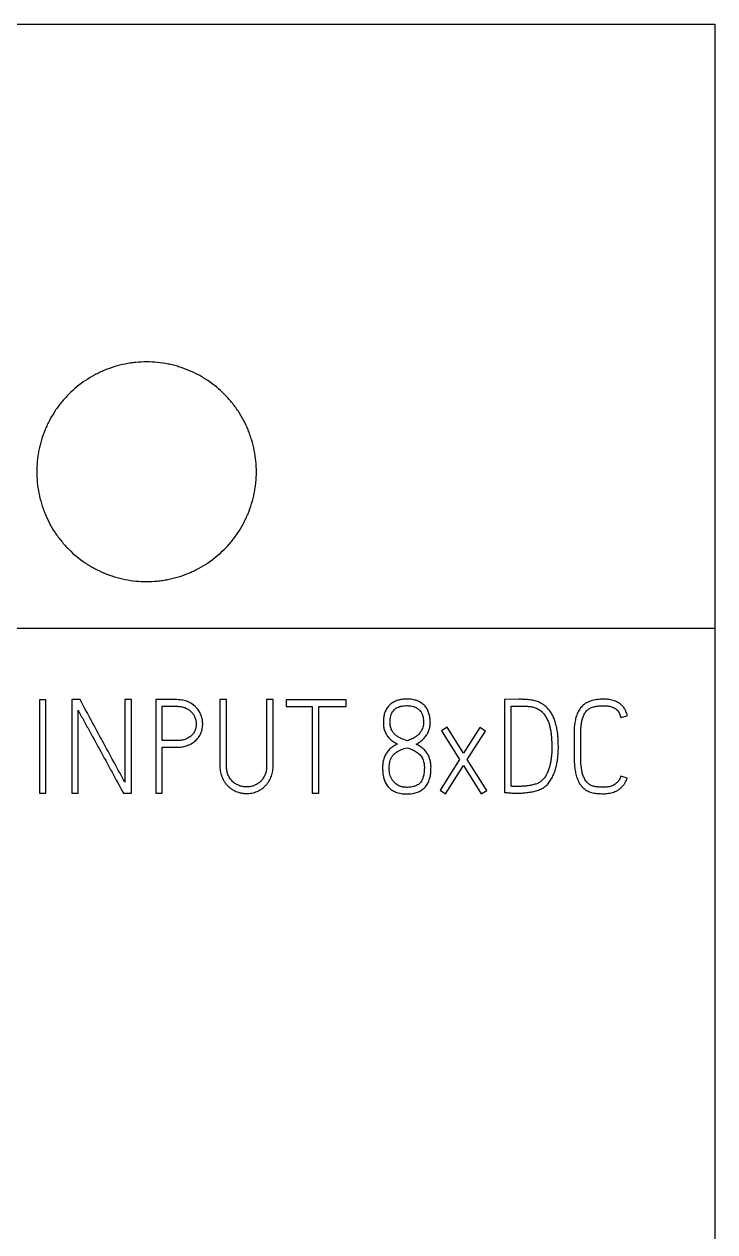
# Model space of a CAD drawing. Extents: x 0 to 420, y 0 to 297.
# Drawn here: x 150.62 to 163.2, y 211.57 to 233.56 of the extents above; entities that cross this region are included whole.
import ezdxf

# ---------------------------------------------------------------- set-up
doc = ezdxf.new("R2010")
doc.units = 0
doc.header["$LTSCALE"] = 23.1
doc.layers.add('10000_FRONT', color=7, linetype='CONTINUOUS')
doc.layers.add('10500_FRONT_LABELING', color=7, linetype='CONTINUOUS')

msp = doc.modelspace()

# ---------------------------------------------------------------- linework, layer by layer
at = {"layer": '10000_FRONT', "color": 7, "linetype": 'CONTINUOUS'}
for p, q in [((91.697, 233.556), (163.197, 233.556)), ((163.197, 233.556), (163.197, 143.556)), ((91.697, 222.556), (163.197, 222.556))]:
    msp.add_line(p, q, dxfattribs=at)
for points, knots in [([(154.847, 225.406), (154.847, 225.471), (154.843, 225.537), (154.831, 225.666), (154.821, 225.73), (154.796, 225.858), (154.78, 225.921), (154.752, 226.015), (154.742, 226.046), (154.719, 226.108), (154.708, 226.139), (154.67, 226.229), (154.615, 226.347), (154.548, 226.459), (154.494, 226.54), (154.475, 226.567), (154.436, 226.62), (154.416, 226.646), (154.353, 226.722), (154.309, 226.771), (154.171, 226.91), (154.071, 226.993), (153.948, 227.075), (153.934, 227.084), (153.906, 227.102), (153.892, 227.11), (153.85, 227.136), (153.821, 227.152), (153.735, 227.199), (153.676, 227.227), (153.555, 227.277), (153.494, 227.299), (153.4, 227.328), (153.368, 227.337), (153.304, 227.353), (153.272, 227.36), (153.174, 227.38), (153.044, 227.399), (152.914, 227.405), (152.783, 227.406), (152.718, 227.402), (152.619, 227.393), (152.586, 227.389), (152.521, 227.379), (152.359, 227.351), (152.202, 227.303), (152.051, 227.241), (152.021, 227.227), (151.976, 227.206), (151.961, 227.199), (151.932, 227.184), (151.858, 227.146), (151.788, 227.104), (151.626, 226.995), (151.525, 226.912), (151.408, 226.795), (151.385, 226.771), (151.341, 226.723), (151.32, 226.698), (151.258, 226.622), (151.219, 226.57), (151.147, 226.462), (151.113, 226.406), (151.067, 226.319), (151.052, 226.29), (151.024, 226.23), (151.011, 226.2), (150.973, 226.109), (150.93, 225.987), (150.898, 225.861), (150.879, 225.765), (150.873, 225.733), (150.864, 225.668), (150.86, 225.635), (150.85, 225.537), (150.847, 225.471), (150.847, 225.406)], [0, 0, 0, 0, 0.03125, 0.03125, 0.0625, 0.0625, 0.09375, 0.09375, 0.109375, 0.109375, 0.125, 0.125, 0.15625, 0.1875, 0.1875, 0.203125, 0.203125, 0.21875, 0.21875, 0.25, 0.25, 0.3125, 0.3125, 0.320312, 0.320312, 0.328125, 0.328125, 0.34375, 0.34375, 0.375, 0.375, 0.40625, 0.40625, 0.421875, 0.421875, 0.4375, 0.4375, 0.46875, 0.5, 0.5, 0.53125, 0.53125, 0.546875, 0.546875, 0.5625, 0.625, 0.625, 0.640625, 0.640625, 0.648438, 0.648438, 0.65625, 0.6875, 0.6875, 0.75, 0.75, 0.765625, 0.765625, 0.78125, 0.78125, 0.8125, 0.8125, 0.84375, 0.84375, 0.859375, 0.859375, 0.875, 0.875, 0.90625, 0.9375, 0.9375, 0.953125, 0.953125, 0.96875, 0.96875, 1, 1, 1, 1]), ([(150.847, 225.406), (150.847, 225.34), (150.85, 225.274), (150.863, 225.145), (150.872, 225.081), (150.897, 224.953), (150.913, 224.89), (150.941, 224.796), (150.952, 224.765), (150.974, 224.703), (150.986, 224.672), (151.023, 224.582), (151.079, 224.464), (151.145, 224.352), (151.199, 224.271), (151.218, 224.244), (151.257, 224.191), (151.277, 224.165), (151.34, 224.089), (151.384, 224.04), (151.522, 223.901), (151.623, 223.818), (151.745, 223.736), (151.759, 223.727), (151.787, 223.709), (151.801, 223.701), (151.844, 223.675), (151.872, 223.659), (151.959, 223.612), (152.018, 223.584), (152.138, 223.534), (152.2, 223.512), (152.294, 223.483), (152.326, 223.474), (152.389, 223.458), (152.422, 223.451), (152.519, 223.431), (152.649, 223.412), (152.779, 223.406), (152.91, 223.405), (152.976, 223.409), (153.074, 223.418), (153.107, 223.422), (153.172, 223.432), (153.205, 223.438), (153.301, 223.457), (153.365, 223.473), (153.49, 223.511), (153.551, 223.533), (153.642, 223.57), (153.672, 223.584), (153.717, 223.605), (153.732, 223.612), (153.761, 223.627), (153.835, 223.665), (153.905, 223.707), (154.067, 223.816), (154.169, 223.899), (154.285, 224.016), (154.308, 224.04), (154.352, 224.088), (154.373, 224.113), (154.435, 224.189), (154.474, 224.241), (154.546, 224.349), (154.58, 224.405), (154.626, 224.492), (154.641, 224.521), (154.669, 224.581), (154.682, 224.611), (154.72, 224.702), (154.764, 224.824), (154.795, 224.95), (154.814, 225.046), (154.82, 225.078), (154.83, 225.143), (154.834, 225.176), (154.843, 225.274), (154.847, 225.34), (154.847, 225.406)], [0, 0, 0, 0, 0.03125, 0.03125, 0.0625, 0.0625, 0.09375, 0.09375, 0.109375, 0.109375, 0.125, 0.125, 0.15625, 0.1875, 0.1875, 0.203125, 0.203125, 0.21875, 0.21875, 0.25, 0.25, 0.3125, 0.3125, 0.320312, 0.320312, 0.328125, 0.328125, 0.34375, 0.34375, 0.375, 0.375, 0.40625, 0.40625, 0.421875, 0.421875, 0.4375, 0.4375, 0.46875, 0.5, 0.5, 0.53125, 0.53125, 0.546875, 0.546875, 0.5625, 0.5625, 0.59375, 0.59375, 0.625, 0.625, 0.640625, 0.640625, 0.648438, 0.648438, 0.65625, 0.6875, 0.6875, 0.75, 0.75, 0.765625, 0.765625, 0.78125, 0.78125, 0.8125, 0.8125, 0.84375, 0.84375, 0.859375, 0.859375, 0.875, 0.875, 0.90625, 0.9375, 0.9375, 0.953125, 0.953125, 0.96875, 0.96875, 1, 1, 1, 1])]:
    msp.add_open_spline(points, degree=3, knots=knots, dxfattribs=at)
at = {"layer": '10500_FRONT_LABELING', "color": 7, "linetype": 'CONTINUOUS'}
for p, q in [((150.897, 221.251), (150.897, 219.556)), ((151.012, 221.251), (150.897, 221.251)), ((151.012, 219.556), (151.012, 221.251)), ((151.485, 221.256), (151.485, 219.556)), ((151.635, 221.256), (151.485, 221.256)), ((152.453, 221.256), (152.453, 219.751)), ((152.571, 221.256), (152.453, 221.256)), ((152.571, 219.556), (152.571, 221.256)), ((153.013, 221.256), (153.013, 219.556)), ((153.397, 221.256), (153.013, 221.256)), ((154.182, 221.258), (154.182, 220.06)), ((154.3, 221.258), (154.182, 221.258)), ((154.3, 220.06), (154.3, 221.258)), ((155.034, 221.258), (155.034, 220.06)), ((155.152, 221.258), (155.034, 221.258)), ((155.152, 220.06), (155.152, 221.258)), ((155.388, 221.253), (155.388, 221.133)), ((156.479, 221.253), (155.388, 221.253)), ((156.479, 221.133), (156.479, 221.253)), ((159.629, 221.263), (159.367, 221.26)), ((159.367, 221.26), (159.367, 219.567)), ((151.601, 219.556), (151.601, 221.065)), ((153.131, 220.51), (153.131, 221.135)), ((153.131, 221.135), (153.397, 221.135)), ((155.388, 221.133), (155.865, 221.133)), ((155.865, 221.133), (155.865, 219.556)), ((155.984, 219.556), (155.984, 221.133)), ((155.984, 221.133), (156.479, 221.133)), ((159.489, 219.678), (159.489, 221.14)), ((159.489, 221.14), (159.676, 221.14)), ((161.485, 220.933), (161.602, 220.961)), ((158.322, 220.753), (158.22, 220.69)), ((158.22, 220.69), (158.548, 220.169)), ((158.619, 220.279), (158.322, 220.753)), ((158.918, 220.749), (158.619, 220.279)), ((158.688, 220.169), (159.018, 220.685)), ((159.018, 220.685), (158.918, 220.749)), ((160.634, 220.654), (160.634, 220.206)), ((160.755, 220.206), (160.755, 220.654)), ((153.397, 220.51), (153.131, 220.51)), ((153.131, 219.556), (153.131, 220.39)), ((153.131, 220.39), (153.397, 220.39)), ((158.548, 220.169), (158.191, 219.607)), ((159.042, 219.6), (158.688, 220.169)), ((158.293, 219.544), (158.616, 220.055)), ((158.616, 220.055), (158.94, 219.539)), ((161.599, 219.824), (161.487, 219.864)), ((150.897, 219.556), (151.012, 219.556)), ((151.485, 219.556), (151.601, 219.556)), ((152.425, 219.556), (152.571, 219.556)), ((153.013, 219.556), (153.131, 219.556)), ((155.865, 219.556), (155.984, 219.556)), ((158.191, 219.607), (158.293, 219.544)), ((158.94, 219.539), (159.042, 219.6))]:
    msp.add_line(p, q, dxfattribs=at)
for points, knots in [([(152.453, 219.751), (152.436, 219.783), (152.419, 219.814), (152.385, 219.877), (152.368, 219.908), (152.316, 220.002), (152.282, 220.064), (152.179, 220.252), (152.111, 220.378), (151.975, 220.628), (151.907, 220.754), (151.771, 221.005), (151.703, 221.13), (151.635, 221.256)], [0, 0, 0, 0, 0.0625, 0.0625, 0.125, 0.125, 0.25, 0.25, 0.5, 0.5, 0.75, 0.75, 1, 1, 1, 1]), ([(153.397, 220.39), (153.427, 220.39), (153.457, 220.392), (153.516, 220.4), (153.545, 220.406), (153.588, 220.42), (153.602, 220.425), (153.63, 220.437), (153.643, 220.443), (153.669, 220.458), (153.682, 220.466), (153.706, 220.483), (153.718, 220.492), (153.752, 220.522), (153.773, 220.543), (153.8, 220.579), (153.808, 220.592), (153.823, 220.618), (153.83, 220.631), (153.847, 220.672), (153.856, 220.7), (153.868, 220.76), (153.87, 220.789), (153.869, 220.834), (153.868, 220.849), (153.865, 220.879), (153.862, 220.894), (153.853, 220.937), (153.844, 220.966), (153.826, 221.007), (153.819, 221.02), (153.804, 221.046), (153.796, 221.059), (153.779, 221.083), (153.769, 221.094), (153.754, 221.111), (153.749, 221.116), (153.739, 221.127), (153.733, 221.132), (153.705, 221.157), (153.681, 221.175), (153.642, 221.197), (153.629, 221.204), (153.602, 221.217), (153.588, 221.223), (153.56, 221.233), (153.546, 221.237), (153.517, 221.244), (153.502, 221.247), (153.472, 221.251), (153.457, 221.253), (153.427, 221.255), (153.412, 221.256), (153.397, 221.256)], [0, 0, 0, 0, 0.0625, 0.0625, 0.125, 0.125, 0.15625, 0.15625, 0.1875, 0.1875, 0.21875, 0.21875, 0.25, 0.25, 0.3125, 0.3125, 0.34375, 0.34375, 0.375, 0.375, 0.4375, 0.4375, 0.5, 0.5, 0.53125, 0.53125, 0.5625, 0.5625, 0.625, 0.625, 0.65625, 0.65625, 0.6875, 0.6875, 0.71875, 0.71875, 0.734375, 0.734375, 0.75, 0.75, 0.8125, 0.8125, 0.84375, 0.84375, 0.875, 0.875, 0.90625, 0.90625, 0.9375, 0.9375, 0.96875, 0.96875, 1, 1, 1, 1]), ([(157.758, 220.444), (157.78, 220.456), (157.801, 220.469), (157.841, 220.498), (157.86, 220.513), (157.887, 220.539), (157.896, 220.548), (157.912, 220.566), (157.92, 220.576), (157.942, 220.605), (157.955, 220.626), (157.973, 220.658), (157.978, 220.67), (157.987, 220.692), (157.996, 220.715), (158.002, 220.739), (158.007, 220.763), (158.009, 220.775), (158.011, 220.799), (158.012, 220.812), (158.013, 220.837), (158.013, 220.849), (158.012, 220.886), (158.01, 220.91), (158.002, 220.958), (157.997, 220.982), (157.982, 221.03), (157.973, 221.053), (157.956, 221.085), (157.949, 221.096), (157.935, 221.116), (157.928, 221.126), (157.904, 221.154), (157.886, 221.171), (157.856, 221.193), (157.845, 221.2), (157.824, 221.213), (157.813, 221.219), (157.791, 221.229), (157.779, 221.234), (157.756, 221.242), (157.744, 221.246), (157.684, 221.262), (157.635, 221.267), (157.573, 221.267), (157.561, 221.267), (157.536, 221.266), (157.524, 221.265), (157.488, 221.26), (157.463, 221.256), (157.428, 221.246), (157.416, 221.242), (157.393, 221.234), (157.381, 221.229), (157.348, 221.213), (157.326, 221.201), (157.296, 221.179), (157.287, 221.171), (157.268, 221.154), (157.251, 221.137), (157.236, 221.117), (157.222, 221.097), (157.216, 221.086), (157.198, 221.053), (157.189, 221.031), (157.174, 220.983), (157.169, 220.959), (157.162, 220.91), (157.16, 220.886), (157.159, 220.837), (157.16, 220.812), (157.163, 220.775), (157.165, 220.763), (157.169, 220.739), (157.172, 220.727), (157.182, 220.691), (157.191, 220.668), (157.208, 220.635), (157.214, 220.624), (157.227, 220.603), (157.234, 220.593), (157.249, 220.574), (157.257, 220.564), (157.274, 220.546), (157.283, 220.538), (157.31, 220.513), (157.33, 220.498), (157.371, 220.471), (157.392, 220.458), (157.414, 220.447)], [0, 0, 0, 0, 0.03125, 0.03125, 0.0625, 0.0625, 0.078125, 0.078125, 0.09375, 0.09375, 0.125, 0.125, 0.140625, 0.140625, 0.15625, 0.171875, 0.171875, 0.1875, 0.1875, 0.203125, 0.203125, 0.21875, 0.21875, 0.25, 0.25, 0.28125, 0.28125, 0.3125, 0.3125, 0.328125, 0.328125, 0.34375, 0.34375, 0.375, 0.375, 0.390625, 0.390625, 0.40625, 0.40625, 0.421875, 0.421875, 0.4375, 0.4375, 0.5, 0.5, 0.515625, 0.515625, 0.53125, 0.53125, 0.5625, 0.5625, 0.578125, 0.578125, 0.59375, 0.59375, 0.625, 0.625, 0.640625, 0.640625, 0.65625, 0.671875, 0.671875, 0.6875, 0.6875, 0.71875, 0.71875, 0.75, 0.75, 0.78125, 0.78125, 0.8125, 0.8125, 0.828125, 0.828125, 0.84375, 0.84375, 0.875, 0.875, 0.890625, 0.890625, 0.90625, 0.90625, 0.921875, 0.921875, 0.9375, 0.9375, 0.96875, 0.96875, 1, 1, 1, 1]), ([(159.367, 219.567), (159.382, 219.566), (159.397, 219.564), (159.427, 219.562), (159.442, 219.56), (159.471, 219.558), (159.486, 219.556), (159.516, 219.555), (159.53, 219.554), (159.575, 219.553), (159.604, 219.553), (159.663, 219.555), (159.692, 219.556), (159.751, 219.561), (159.78, 219.564), (159.839, 219.573), (159.868, 219.578), (159.912, 219.588), (159.927, 219.591), (159.956, 219.6), (159.97, 219.604), (159.998, 219.614), (160.012, 219.62), (160.039, 219.633), (160.052, 219.639), (160.078, 219.654), (160.091, 219.663), (160.115, 219.681), (160.126, 219.691), (160.158, 219.722), (160.176, 219.745), (160.202, 219.782), (160.21, 219.795), (160.225, 219.821), (160.232, 219.834), (160.252, 219.873), (160.264, 219.901), (160.284, 219.957), (160.293, 219.985), (160.309, 220.043), (160.316, 220.071), (160.327, 220.13), (160.331, 220.159), (160.338, 220.217), (160.341, 220.247), (160.345, 220.306), (160.346, 220.335), (160.347, 220.395), (160.346, 220.424), (160.345, 220.484), (160.344, 220.514), (160.341, 220.573), (160.338, 220.602), (160.332, 220.661), (160.327, 220.691), (160.319, 220.734), (160.317, 220.749), (160.31, 220.778), (160.307, 220.792), (160.299, 220.821), (160.295, 220.836), (160.286, 220.864), (160.282, 220.879), (160.271, 220.907), (160.265, 220.92), (160.253, 220.947), (160.246, 220.961), (160.232, 220.987), (160.225, 221), (160.209, 221.026), (160.2, 221.038), (160.182, 221.062), (160.173, 221.073), (160.153, 221.096), (160.143, 221.106), (160.121, 221.127), (160.11, 221.137), (160.093, 221.151), (160.087, 221.156), (160.074, 221.164), (160.068, 221.169), (160.036, 221.189), (160.01, 221.202), (159.968, 221.219), (159.954, 221.224), (159.925, 221.233), (159.911, 221.237), (159.867, 221.247), (159.837, 221.251), (159.778, 221.257), (159.748, 221.259), (159.704, 221.261), (159.689, 221.262), (159.659, 221.263), (159.644, 221.263), (159.629, 221.263)], [0, 0, 0, 0, 0.015625, 0.015625, 0.03125, 0.03125, 0.046875, 0.046875, 0.0625, 0.0625, 0.09375, 0.09375, 0.125, 0.125, 0.15625, 0.15625, 0.1875, 0.1875, 0.203125, 0.203125, 0.21875, 0.21875, 0.234375, 0.234375, 0.25, 0.25, 0.265625, 0.265625, 0.28125, 0.28125, 0.3125, 0.3125, 0.328125, 0.328125, 0.34375, 0.34375, 0.375, 0.375, 0.40625, 0.40625, 0.4375, 0.4375, 0.46875, 0.46875, 0.5, 0.5, 0.53125, 0.53125, 0.5625, 0.5625, 0.59375, 0.59375, 0.625, 0.625, 0.65625, 0.65625, 0.671875, 0.671875, 0.6875, 0.6875, 0.703125, 0.703125, 0.71875, 0.71875, 0.734375, 0.734375, 0.75, 0.75, 0.765625, 0.765625, 0.78125, 0.78125, 0.796875, 0.796875, 0.8125, 0.8125, 0.828125, 0.828125, 0.835938, 0.835938, 0.84375, 0.84375, 0.875, 0.875, 0.890625, 0.890625, 0.90625, 0.90625, 0.9375, 0.9375, 0.96875, 0.96875, 0.984375, 0.984375, 1, 1, 1, 1]), ([(161.602, 220.961), (161.597, 220.993), (161.588, 221.023), (161.571, 221.059), (161.568, 221.066), (161.56, 221.08), (161.556, 221.086), (161.542, 221.106), (161.533, 221.119), (161.512, 221.142), (161.5, 221.154), (161.476, 221.175), (161.464, 221.184), (161.438, 221.202), (161.424, 221.21), (161.395, 221.224), (161.381, 221.231), (161.351, 221.241), (161.336, 221.246), (161.305, 221.253), (161.289, 221.256), (161.242, 221.263), (161.211, 221.265), (161.148, 221.265), (161.116, 221.264), (161.069, 221.26), (161.053, 221.258), (161.022, 221.253), (161.006, 221.25), (160.96, 221.239), (160.93, 221.23), (160.886, 221.211), (160.872, 221.203), (160.844, 221.188), (160.831, 221.179), (160.806, 221.16), (160.794, 221.15), (160.771, 221.128), (160.76, 221.116), (160.741, 221.092), (160.732, 221.079), (160.715, 221.052), (160.707, 221.038), (160.687, 220.995), (160.676, 220.965), (160.659, 220.905), (160.653, 220.874), (160.638, 220.78), (160.634, 220.717), (160.634, 220.654)], [0, 0, 0, 0, 0.0625, 0.0625, 0.078125, 0.078125, 0.09375, 0.09375, 0.125, 0.125, 0.15625, 0.15625, 0.1875, 0.1875, 0.21875, 0.21875, 0.25, 0.25, 0.28125, 0.28125, 0.3125, 0.3125, 0.375, 0.375, 0.4375, 0.4375, 0.46875, 0.46875, 0.5, 0.5, 0.5625, 0.5625, 0.59375, 0.59375, 0.625, 0.625, 0.65625, 0.65625, 0.6875, 0.6875, 0.71875, 0.71875, 0.75, 0.75, 0.8125, 0.8125, 0.875, 0.875, 1, 1, 1, 1]), ([(151.601, 221.065), (151.616, 221.032), (151.634, 221.001), (151.668, 220.938), (151.686, 220.907), (151.738, 220.813), (151.772, 220.75), (151.875, 220.561), (151.943, 220.435), (152.03, 220.279), (152.047, 220.247), (152.081, 220.184), (152.099, 220.153), (152.15, 220.059), (152.184, 219.996), (152.287, 219.807), (152.356, 219.681), (152.425, 219.556)], [0, 0, 0, 0, 0.0625, 0.0625, 0.125, 0.125, 0.25, 0.25, 0.5, 0.5, 0.5625, 0.5625, 0.625, 0.625, 0.75, 0.75, 1, 1, 1, 1]), ([(153.397, 221.135), (153.419, 221.135), (153.441, 221.134), (153.485, 221.128), (153.506, 221.123), (153.549, 221.109), (153.569, 221.1), (153.598, 221.084), (153.607, 221.078), (153.625, 221.065), (153.634, 221.058), (153.659, 221.037), (153.674, 221.021), (153.694, 220.995), (153.701, 220.986), (153.712, 220.967), (153.717, 220.957), (153.731, 220.927), (153.738, 220.906), (153.746, 220.874), (153.748, 220.863), (153.75, 220.841), (153.751, 220.83), (153.752, 220.808), (153.751, 220.797), (153.749, 220.775), (153.748, 220.764), (153.742, 220.732), (153.735, 220.711), (153.722, 220.681), (153.717, 220.671), (153.705, 220.652), (153.699, 220.643), (153.686, 220.626), (153.678, 220.617), (153.663, 220.602), (153.655, 220.594), (153.629, 220.573), (153.61, 220.562), (153.58, 220.547), (153.57, 220.542), (153.55, 220.534), (153.539, 220.53), (153.508, 220.521), (153.486, 220.517), (153.442, 220.512), (153.419, 220.51), (153.397, 220.51)], [0, 0, 0, 0, 0.0625, 0.0625, 0.125, 0.125, 0.1875, 0.1875, 0.21875, 0.21875, 0.25, 0.25, 0.3125, 0.3125, 0.34375, 0.34375, 0.375, 0.375, 0.4375, 0.4375, 0.46875, 0.46875, 0.5, 0.5, 0.53125, 0.53125, 0.5625, 0.5625, 0.625, 0.625, 0.65625, 0.65625, 0.6875, 0.6875, 0.71875, 0.71875, 0.75, 0.75, 0.8125, 0.8125, 0.84375, 0.84375, 0.875, 0.875, 0.9375, 0.9375, 1, 1, 1, 1]), ([(157.281, 220.836), (157.281, 220.867), (157.283, 220.897), (157.289, 220.935), (157.291, 220.943), (157.294, 220.958), (157.296, 220.965), (157.303, 220.988), (157.308, 221.002), (157.322, 221.029), (157.331, 221.043), (157.351, 221.066), (157.362, 221.077), (157.38, 221.091), (157.386, 221.096), (157.4, 221.104), (157.406, 221.108), (157.427, 221.118), (157.441, 221.124), (157.463, 221.131), (157.471, 221.133), (157.486, 221.137), (157.509, 221.142), (157.531, 221.145), (157.562, 221.147), (157.578, 221.147), (157.609, 221.147), (157.624, 221.146), (157.67, 221.141), (157.7, 221.135), (157.736, 221.121), (157.743, 221.118), (157.757, 221.111), (157.771, 221.104), (157.784, 221.095), (157.796, 221.086), (157.802, 221.081), (157.82, 221.066), (157.83, 221.054), (157.843, 221.036), (157.848, 221.029), (157.855, 221.016), (157.859, 221.009), (157.868, 220.987), (157.873, 220.973), (157.881, 220.943), (157.884, 220.928), (157.891, 220.882), (157.893, 220.852), (157.89, 220.806), (157.889, 220.79), (157.882, 220.76), (157.878, 220.745), (157.866, 220.717), (157.86, 220.703), (157.847, 220.683), (157.843, 220.676), (157.834, 220.664), (157.83, 220.658), (157.815, 220.64), (157.805, 220.628), (157.788, 220.612), (157.782, 220.607), (157.77, 220.597), (157.764, 220.592), (157.733, 220.569), (157.707, 220.553), (157.651, 220.527), (157.622, 220.516), (157.592, 220.508)], [0, 0, 0, 0, 0.0625, 0.0625, 0.078125, 0.078125, 0.09375, 0.09375, 0.125, 0.125, 0.15625, 0.15625, 0.1875, 0.1875, 0.203125, 0.203125, 0.21875, 0.21875, 0.25, 0.25, 0.265625, 0.265625, 0.28125, 0.3125, 0.3125, 0.34375, 0.34375, 0.375, 0.375, 0.4375, 0.4375, 0.453125, 0.453125, 0.46875, 0.484375, 0.484375, 0.5, 0.5, 0.53125, 0.53125, 0.546875, 0.546875, 0.5625, 0.5625, 0.59375, 0.59375, 0.625, 0.625, 0.6875, 0.6875, 0.71875, 0.71875, 0.75, 0.75, 0.78125, 0.78125, 0.796875, 0.796875, 0.8125, 0.8125, 0.84375, 0.84375, 0.859375, 0.859375, 0.875, 0.875, 0.9375, 0.9375, 1, 1, 1, 1]), ([(159.676, 221.14), (159.701, 221.14), (159.725, 221.139), (159.773, 221.137), (159.797, 221.135), (159.845, 221.129), (159.869, 221.125), (159.904, 221.114), (159.916, 221.111), (159.938, 221.102), (159.95, 221.097), (159.971, 221.087), (159.982, 221.081), (160.003, 221.069), (160.013, 221.062), (160.042, 221.04), (160.06, 221.023), (160.091, 220.986), (160.105, 220.966), (160.13, 220.925), (160.141, 220.903), (160.161, 220.859), (160.17, 220.837), (160.181, 220.802), (160.184, 220.79), (160.191, 220.767), (160.193, 220.755), (160.202, 220.72), (160.206, 220.696), (160.213, 220.649), (160.216, 220.625), (160.22, 220.578), (160.222, 220.554), (160.224, 220.506), (160.226, 220.482), (160.227, 220.434), (160.228, 220.41), (160.228, 220.362), (160.228, 220.338), (160.226, 220.29), (160.224, 220.266), (160.22, 220.218), (160.217, 220.195), (160.21, 220.147), (160.206, 220.124), (160.196, 220.077), (160.19, 220.054), (160.171, 219.984), (160.154, 219.939), (160.12, 219.874), (160.108, 219.854), (160.08, 219.815), (160.064, 219.797), (160.041, 219.777), (160.037, 219.773), (160.027, 219.765), (160.013, 219.755), (159.997, 219.745), (159.976, 219.734), (159.964, 219.73), (159.942, 219.722), (159.93, 219.718), (159.907, 219.711), (159.895, 219.708), (159.872, 219.702), (159.86, 219.699), (159.825, 219.692), (159.801, 219.689), (159.754, 219.682), (159.73, 219.68), (159.694, 219.678), (159.682, 219.678), (159.658, 219.677), (159.646, 219.676), (159.609, 219.676), (159.585, 219.676), (159.549, 219.676), (159.537, 219.676), (159.513, 219.676), (159.501, 219.677), (159.489, 219.678)], [0, 0, 0, 0, 0.03125, 0.03125, 0.0625, 0.0625, 0.09375, 0.09375, 0.109375, 0.109375, 0.125, 0.125, 0.140625, 0.140625, 0.15625, 0.15625, 0.1875, 0.1875, 0.21875, 0.21875, 0.25, 0.25, 0.28125, 0.28125, 0.296875, 0.296875, 0.3125, 0.3125, 0.34375, 0.34375, 0.375, 0.375, 0.40625, 0.40625, 0.4375, 0.4375, 0.46875, 0.46875, 0.5, 0.5, 0.53125, 0.53125, 0.5625, 0.5625, 0.59375, 0.59375, 0.625, 0.625, 0.6875, 0.6875, 0.71875, 0.71875, 0.75, 0.75, 0.757812, 0.757812, 0.765625, 0.78125, 0.78125, 0.796875, 0.796875, 0.8125, 0.8125, 0.828125, 0.828125, 0.84375, 0.84375, 0.875, 0.875, 0.90625, 0.90625, 0.921875, 0.921875, 0.9375, 0.9375, 0.96875, 0.96875, 0.984375, 0.984375, 1, 1, 1, 1]), ([(160.755, 220.654), (160.755, 220.679), (160.756, 220.703), (160.758, 220.751), (160.76, 220.776), (160.766, 220.824), (160.77, 220.848), (160.78, 220.895), (160.787, 220.919), (160.8, 220.953), (160.805, 220.964), (160.815, 220.986), (160.821, 220.997), (160.84, 221.028), (160.856, 221.047), (160.878, 221.068), (160.883, 221.072), (160.892, 221.079), (160.897, 221.083), (160.913, 221.094), (160.923, 221.1), (160.945, 221.111), (160.956, 221.115), (160.98, 221.123), (160.992, 221.126), (161.016, 221.132), (161.028, 221.134), (161.052, 221.137), (161.064, 221.139), (161.1, 221.143), (161.124, 221.144), (161.173, 221.145), (161.198, 221.145), (161.247, 221.141), (161.271, 221.137), (161.307, 221.129), (161.318, 221.125), (161.341, 221.117), (161.352, 221.112), (161.374, 221.101), (161.385, 221.094), (161.404, 221.079), (161.413, 221.071), (161.425, 221.058), (161.429, 221.053), (161.437, 221.044), (161.44, 221.038), (161.45, 221.023), (161.456, 221.013), (161.467, 220.991), (161.471, 220.979), (161.479, 220.956), (161.482, 220.944), (161.485, 220.933)], [0, 0, 0, 0, 0.0625, 0.0625, 0.125, 0.125, 0.1875, 0.1875, 0.25, 0.25, 0.28125, 0.28125, 0.3125, 0.3125, 0.375, 0.375, 0.390625, 0.390625, 0.40625, 0.40625, 0.4375, 0.4375, 0.46875, 0.46875, 0.5, 0.5, 0.53125, 0.53125, 0.5625, 0.5625, 0.625, 0.625, 0.6875, 0.6875, 0.75, 0.75, 0.78125, 0.78125, 0.8125, 0.8125, 0.84375, 0.84375, 0.875, 0.875, 0.890625, 0.890625, 0.90625, 0.90625, 0.9375, 0.9375, 0.96875, 0.96875, 1, 1, 1, 1]), ([(157.592, 220.508), (157.553, 220.52), (157.514, 220.534), (157.459, 220.56), (157.441, 220.57), (157.407, 220.592), (157.39, 220.604), (157.368, 220.624), (157.36, 220.632), (157.347, 220.647), (157.334, 220.663), (157.323, 220.68), (157.313, 220.698), (157.308, 220.707), (157.297, 220.735), (157.291, 220.755), (157.285, 220.785), (157.283, 220.795), (157.281, 220.815), (157.281, 220.826), (157.281, 220.836)], [0, 0, 0, 0, 0.25, 0.25, 0.375, 0.375, 0.5, 0.5, 0.5625, 0.5625, 0.625, 0.6875, 0.6875, 0.75, 0.75, 0.875, 0.875, 0.9375, 0.9375, 1, 1, 1, 1]), ([(157.414, 220.447), (157.389, 220.436), (157.366, 220.423), (157.321, 220.395), (157.3, 220.379), (157.27, 220.352), (157.261, 220.342), (157.243, 220.322), (157.235, 220.311), (157.212, 220.279), (157.199, 220.256), (157.182, 220.22), (157.177, 220.207), (157.168, 220.182), (157.164, 220.169), (157.154, 220.131), (157.15, 220.104), (157.147, 220.064), (157.146, 220.051), (157.145, 220.024), (157.145, 220.011), (157.146, 219.971), (157.147, 219.945), (157.153, 219.892), (157.158, 219.866), (157.167, 219.827), (157.17, 219.814), (157.178, 219.788), (157.183, 219.776), (157.193, 219.751), (157.199, 219.739), (157.212, 219.716), (157.219, 219.704), (157.243, 219.671), (157.261, 219.652), (157.291, 219.626), (157.302, 219.618), (157.325, 219.603), (157.336, 219.596), (157.36, 219.584), (157.372, 219.578), (157.397, 219.568), (157.41, 219.564), (157.475, 219.545), (157.528, 219.539), (157.636, 219.539), (157.689, 219.544), (157.754, 219.561), (157.767, 219.566), (157.792, 219.575), (157.805, 219.58), (157.829, 219.592), (157.84, 219.598), (157.863, 219.613), (157.874, 219.621), (157.906, 219.646), (157.924, 219.665), (157.948, 219.697), (157.956, 219.709), (157.969, 219.732), (157.976, 219.744), (157.986, 219.768), (157.991, 219.781), (158, 219.806), (158.004, 219.819), (158.013, 219.858), (158.018, 219.884), (158.024, 219.937), (158.026, 219.964), (158.027, 220.004), (158.027, 220.017), (158.027, 220.044), (158.026, 220.058), (158.023, 220.098), (158.019, 220.124), (158.009, 220.163), (158.005, 220.175), (157.996, 220.201), (157.99, 220.213), (157.979, 220.237), (157.973, 220.249), (157.96, 220.272), (157.945, 220.295), (157.929, 220.316), (157.911, 220.336), (157.902, 220.346), (157.872, 220.373), (157.851, 220.389), (157.806, 220.419), (157.783, 220.432), (157.758, 220.444)], [0, 0, 0, 0, 0.03125, 0.03125, 0.0625, 0.0625, 0.078125, 0.078125, 0.09375, 0.09375, 0.125, 0.125, 0.140625, 0.140625, 0.15625, 0.15625, 0.1875, 0.1875, 0.203125, 0.203125, 0.21875, 0.21875, 0.25, 0.25, 0.28125, 0.28125, 0.296875, 0.296875, 0.3125, 0.3125, 0.328125, 0.328125, 0.34375, 0.34375, 0.375, 0.375, 0.390625, 0.390625, 0.40625, 0.40625, 0.421875, 0.421875, 0.4375, 0.4375, 0.5, 0.5, 0.5625, 0.5625, 0.578125, 0.578125, 0.59375, 0.59375, 0.609375, 0.609375, 0.625, 0.625, 0.65625, 0.65625, 0.671875, 0.671875, 0.6875, 0.6875, 0.703125, 0.703125, 0.71875, 0.71875, 0.75, 0.75, 0.78125, 0.78125, 0.796875, 0.796875, 0.8125, 0.8125, 0.84375, 0.84375, 0.859375, 0.859375, 0.875, 0.875, 0.890625, 0.890625, 0.90625, 0.921875, 0.921875, 0.9375, 0.9375, 0.96875, 0.96875, 1, 1, 1, 1]), ([(157.373, 219.737), (157.361, 219.749), (157.349, 219.762), (157.332, 219.782), (157.327, 219.789), (157.317, 219.803), (157.312, 219.811), (157.303, 219.826), (157.299, 219.834), (157.292, 219.85), (157.289, 219.858), (157.281, 219.883), (157.277, 219.9), (157.271, 219.935), (157.269, 219.953), (157.267, 219.988), (157.266, 220.005), (157.267, 220.04), (157.268, 220.058), (157.271, 220.084), (157.272, 220.093), (157.275, 220.11), (157.277, 220.119), (157.283, 220.144), (157.289, 220.161), (157.299, 220.185), (157.303, 220.193), (157.312, 220.209), (157.316, 220.216), (157.331, 220.238), (157.342, 220.252), (157.367, 220.276), (157.381, 220.288), (157.425, 220.318), (157.456, 220.334), (157.522, 220.361), (157.555, 220.372), (157.59, 220.381)], [0, 0, 0, 0, 0.0625, 0.0625, 0.09375, 0.09375, 0.125, 0.125, 0.15625, 0.15625, 0.1875, 0.1875, 0.25, 0.25, 0.3125, 0.3125, 0.375, 0.375, 0.4375, 0.4375, 0.46875, 0.46875, 0.5, 0.5, 0.5625, 0.5625, 0.59375, 0.59375, 0.625, 0.625, 0.6875, 0.6875, 0.75, 0.75, 0.875, 0.875, 1, 1, 1, 1]), ([(157.59, 220.381), (157.616, 220.373), (157.642, 220.364), (157.692, 220.344), (157.717, 220.332), (157.753, 220.311), (157.764, 220.304), (157.787, 220.288), (157.797, 220.279), (157.818, 220.261), (157.827, 220.251), (157.845, 220.23), (157.853, 220.219), (157.867, 220.195), (157.873, 220.183), (157.884, 220.158), (157.888, 220.145), (157.899, 220.105), (157.903, 220.078), (157.906, 220.037), (157.906, 220.024), (157.906, 219.996), (157.905, 219.983), (157.903, 219.942), (157.9, 219.915), (157.892, 219.874), (157.889, 219.861), (157.882, 219.835), (157.875, 219.815), (157.867, 219.797), (157.86, 219.784), (157.857, 219.778), (157.846, 219.761), (157.837, 219.75), (157.819, 219.73), (157.808, 219.721), (157.785, 219.705), (157.774, 219.699), (157.755, 219.69), (157.748, 219.687), (157.736, 219.682), (157.716, 219.675), (157.696, 219.67), (157.656, 219.663), (157.628, 219.66), (157.587, 219.659), (157.574, 219.659), (157.547, 219.661), (157.533, 219.662), (157.513, 219.666), (157.506, 219.667), (157.493, 219.67), (157.486, 219.672), (157.466, 219.678), (157.453, 219.683), (157.428, 219.695), (157.416, 219.702), (157.394, 219.718), (157.383, 219.727), (157.373, 219.737)], [0, 0, 0, 0, 0.0625, 0.0625, 0.125, 0.125, 0.15625, 0.15625, 0.1875, 0.1875, 0.21875, 0.21875, 0.25, 0.25, 0.28125, 0.28125, 0.3125, 0.3125, 0.375, 0.375, 0.40625, 0.40625, 0.4375, 0.4375, 0.5, 0.5, 0.53125, 0.53125, 0.5625, 0.578125, 0.578125, 0.59375, 0.59375, 0.625, 0.625, 0.65625, 0.65625, 0.6875, 0.6875, 0.703125, 0.703125, 0.71875, 0.75, 0.75, 0.8125, 0.8125, 0.84375, 0.84375, 0.875, 0.875, 0.890625, 0.890625, 0.90625, 0.90625, 0.9375, 0.9375, 0.96875, 0.96875, 1, 1, 1, 1]), ([(160.634, 220.206), (160.634, 220.174), (160.635, 220.142), (160.638, 220.078), (160.641, 220.047), (160.649, 219.983), (160.654, 219.952), (160.664, 219.905), (160.668, 219.889), (160.677, 219.858), (160.682, 219.843), (160.693, 219.813), (160.699, 219.798), (160.712, 219.769), (160.719, 219.754), (160.735, 219.726), (160.744, 219.713), (160.763, 219.687), (160.773, 219.674), (160.79, 219.657), (160.796, 219.651), (160.808, 219.64), (160.814, 219.635), (160.833, 219.621), (160.847, 219.612), (160.875, 219.596), (160.889, 219.589), (160.919, 219.576), (160.934, 219.57), (160.965, 219.561), (160.98, 219.558), (161.012, 219.551), (161.028, 219.549), (161.06, 219.547), (161.076, 219.546), (161.108, 219.545), (161.124, 219.544), (161.173, 219.543), (161.205, 219.544), (161.252, 219.549), (161.268, 219.551), (161.3, 219.557), (161.316, 219.561), (161.363, 219.575), (161.393, 219.587), (161.435, 219.611), (161.449, 219.62), (161.475, 219.64), (161.499, 219.66), (161.521, 219.684), (161.537, 219.703), (161.542, 219.709), (161.551, 219.723), (161.556, 219.729), (161.577, 219.764), (161.59, 219.793), (161.599, 219.824)], [0, 0, 0, 0, 0.0625, 0.0625, 0.125, 0.125, 0.1875, 0.1875, 0.21875, 0.21875, 0.25, 0.25, 0.28125, 0.28125, 0.3125, 0.3125, 0.34375, 0.34375, 0.375, 0.375, 0.390625, 0.390625, 0.40625, 0.40625, 0.4375, 0.4375, 0.46875, 0.46875, 0.5, 0.5, 0.53125, 0.53125, 0.5625, 0.5625, 0.59375, 0.59375, 0.625, 0.625, 0.6875, 0.6875, 0.71875, 0.71875, 0.75, 0.75, 0.8125, 0.8125, 0.84375, 0.84375, 0.875, 0.90625, 0.90625, 0.921875, 0.921875, 0.9375, 0.9375, 1, 1, 1, 1]), ([(161.487, 219.864), (161.479, 219.841), (161.469, 219.818), (161.45, 219.786), (161.442, 219.775), (161.43, 219.761), (161.426, 219.756), (161.417, 219.747), (161.413, 219.743), (161.399, 219.73), (161.389, 219.722), (161.368, 219.708), (161.357, 219.701), (161.334, 219.69), (161.323, 219.685), (161.299, 219.677), (161.287, 219.674), (161.262, 219.669), (161.249, 219.667), (161.224, 219.664), (161.211, 219.663), (161.173, 219.661), (161.148, 219.661), (161.11, 219.663), (161.097, 219.663), (161.072, 219.665), (161.059, 219.666), (161.034, 219.668), (161.021, 219.67), (160.996, 219.674), (160.984, 219.677), (160.966, 219.683), (160.96, 219.685), (160.948, 219.69), (160.943, 219.693), (160.926, 219.702), (160.916, 219.709), (160.9, 219.72), (160.895, 219.724), (160.886, 219.732), (160.881, 219.737), (160.868, 219.75), (160.86, 219.76), (160.845, 219.78), (160.838, 219.791), (160.825, 219.813), (160.82, 219.825), (160.804, 219.859), (160.795, 219.882), (160.781, 219.931), (160.775, 219.956), (160.767, 220.005), (160.764, 220.03), (160.757, 220.105), (160.755, 220.156), (160.755, 220.206)], [0, 0, 0, 0, 0.0625, 0.0625, 0.09375, 0.09375, 0.109375, 0.109375, 0.125, 0.125, 0.15625, 0.15625, 0.1875, 0.1875, 0.21875, 0.21875, 0.25, 0.25, 0.28125, 0.28125, 0.3125, 0.3125, 0.375, 0.375, 0.40625, 0.40625, 0.4375, 0.4375, 0.46875, 0.46875, 0.5, 0.5, 0.515625, 0.515625, 0.53125, 0.53125, 0.5625, 0.5625, 0.578125, 0.578125, 0.59375, 0.59375, 0.625, 0.625, 0.65625, 0.65625, 0.6875, 0.6875, 0.75, 0.75, 0.8125, 0.8125, 0.875, 0.875, 1, 1, 1, 1]), ([(154.182, 220.06), (154.182, 220.027), (154.184, 219.994), (154.191, 219.946), (154.194, 219.93), (154.2, 219.906), (154.202, 219.898), (154.207, 219.882), (154.21, 219.874), (154.224, 219.835), (154.238, 219.806), (154.263, 219.764), (154.272, 219.75), (154.286, 219.73), (154.291, 219.724), (154.302, 219.711), (154.308, 219.705), (154.336, 219.675), (154.361, 219.653), (154.401, 219.625), (154.415, 219.616), (154.444, 219.6), (154.459, 219.592), (154.505, 219.573), (154.536, 219.563), (154.577, 219.555), (154.585, 219.553), (154.601, 219.551), (154.609, 219.55), (154.634, 219.547), (154.667, 219.545), (154.7, 219.547), (154.733, 219.55), (154.749, 219.553), (154.798, 219.562), (154.829, 219.572), (154.875, 219.591), (154.89, 219.598), (154.919, 219.614), (154.933, 219.623), (154.973, 219.651), (154.998, 219.673), (155.026, 219.703), (155.032, 219.71), (155.042, 219.722), (155.047, 219.729), (155.062, 219.749), (155.071, 219.762), (155.088, 219.791), (155.096, 219.805), (155.11, 219.835), (155.116, 219.85), (155.127, 219.881), (155.132, 219.897), (155.14, 219.929), (155.143, 219.945), (155.148, 219.978), (155.15, 219.994), (155.152, 220.027), (155.152, 220.044), (155.152, 220.06)], [0, 0, 0, 0, 0.0625, 0.0625, 0.09375, 0.09375, 0.109375, 0.109375, 0.125, 0.125, 0.1875, 0.1875, 0.21875, 0.21875, 0.234375, 0.234375, 0.25, 0.25, 0.3125, 0.3125, 0.34375, 0.34375, 0.375, 0.375, 0.4375, 0.4375, 0.453125, 0.453125, 0.46875, 0.46875, 0.5, 0.53125, 0.53125, 0.5625, 0.5625, 0.625, 0.625, 0.65625, 0.65625, 0.6875, 0.6875, 0.75, 0.75, 0.765625, 0.765625, 0.78125, 0.78125, 0.8125, 0.8125, 0.84375, 0.84375, 0.875, 0.875, 0.90625, 0.90625, 0.9375, 0.9375, 0.96875, 0.96875, 1, 1, 1, 1]), ([(155.034, 220.06), (155.034, 220.035), (155.033, 220.01), (155.026, 219.961), (155.021, 219.936), (155.009, 219.901), (155.004, 219.889), (154.993, 219.866), (154.988, 219.855), (154.975, 219.833), (154.969, 219.822), (154.958, 219.807), (154.954, 219.802), (154.946, 219.792), (154.942, 219.787), (154.921, 219.764), (154.902, 219.747), (154.871, 219.725), (154.86, 219.719), (154.838, 219.706), (154.827, 219.701), (154.792, 219.686), (154.768, 219.679), (154.718, 219.669), (154.693, 219.666), (154.655, 219.666), (154.643, 219.667), (154.617, 219.67), (154.605, 219.671), (154.568, 219.679), (154.544, 219.686), (154.509, 219.701), (154.497, 219.706), (154.475, 219.718), (154.464, 219.725), (154.434, 219.746), (154.415, 219.763), (154.389, 219.791), (154.381, 219.801), (154.367, 219.821), (154.36, 219.832), (154.347, 219.854), (154.342, 219.865), (154.331, 219.888), (154.326, 219.9), (154.314, 219.935), (154.309, 219.96), (154.304, 219.997), (154.302, 220.01), (154.301, 220.035), (154.3, 220.047), (154.3, 220.06)], [0, 0, 0, 0, 0.0625, 0.0625, 0.125, 0.125, 0.15625, 0.15625, 0.1875, 0.1875, 0.21875, 0.21875, 0.234375, 0.234375, 0.25, 0.25, 0.3125, 0.3125, 0.34375, 0.34375, 0.375, 0.375, 0.4375, 0.4375, 0.5, 0.5, 0.53125, 0.53125, 0.5625, 0.5625, 0.625, 0.625, 0.65625, 0.65625, 0.6875, 0.6875, 0.75, 0.75, 0.78125, 0.78125, 0.8125, 0.8125, 0.84375, 0.84375, 0.875, 0.875, 0.9375, 0.9375, 0.96875, 0.96875, 1, 1, 1, 1])]:
    msp.add_open_spline(points, degree=3, knots=knots, dxfattribs=at)

doc.saveas('drawing.dxf')
